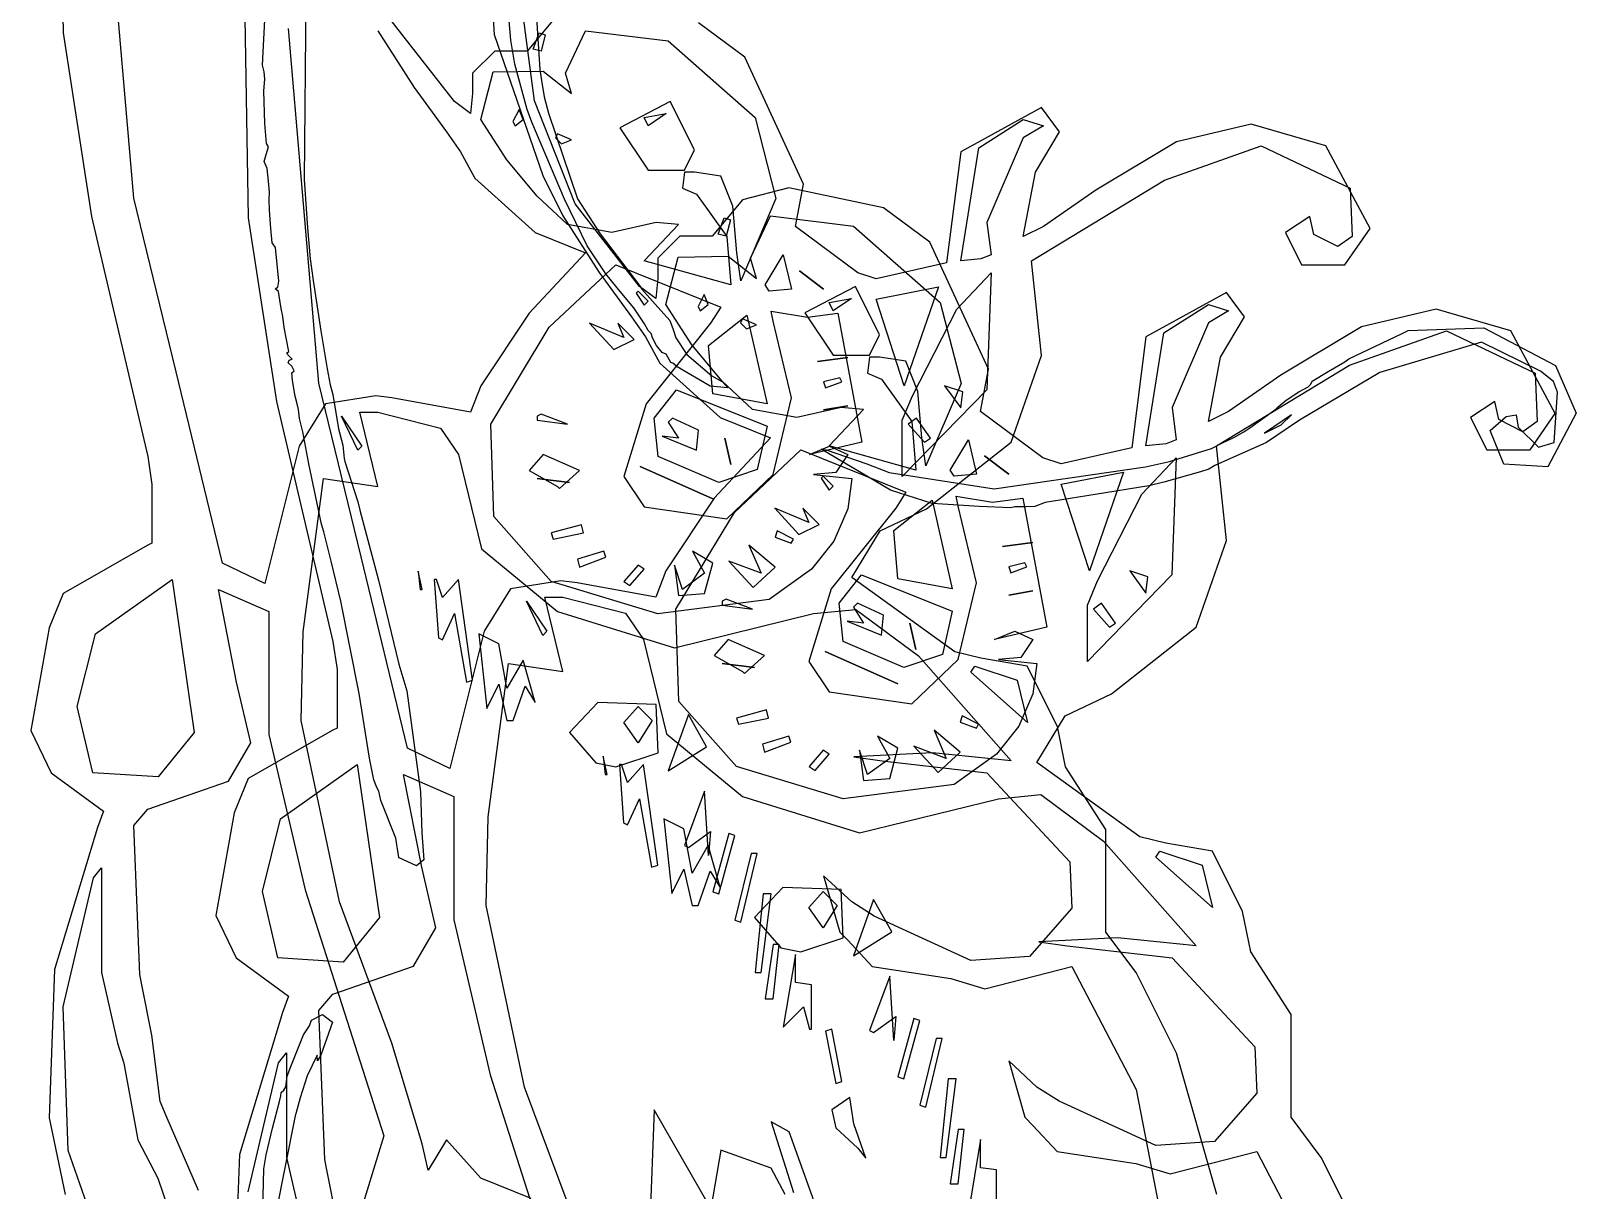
# Model space of a CAD drawing. Extents: x 0 to 208, y 1 to 205.
# Drawn here: x 30.58 to 36.47, y 8.58 to 13 of the extents above; entities that cross this region are included whole.
import ezdxf

# ---------------------------------------------------------------- set-up
doc = ezdxf.new("R2010")
doc.units = 0

msp = doc.modelspace()

# ---------------------------------------------------------------- linework, layer by layer
at = {"layer": 'Layer 1'}
for p, q in [((30.684298, 13.919073), (30.699679, 12.988644)), ((30.9689, 12.3581), (30.853559, 13.71145)), ((32.191475, 12.727216), (31.945411, 13.042485)), ((32.583625, 13.057864), (32.468284, 12.919453)), ((33.29875, 12.896385), (33.12189, 13.027106)), ((30.699679, 12.988644), (30.807333, 12.2889)), ((31.899322, 12.996332), (32.037732, 12.781026)), ((32.491426, 12.927118), (32.514512, 12.988634)), ((32.514512, 12.988634), (32.537597, 12.980943)), ((32.537597, 12.980943), (32.522216, 12.919428)), ((32.614441, 12.834844), (32.691338, 12.996324)), ((32.691338, 12.996324), (33.006608, 12.957876)), ((32.345255, 12.919453), (32.260667, 12.834869)), ((32.468284, 12.919453), (32.345255, 12.919453)), ((32.49146, 12.927118), (32.491426, 12.927118)), ((32.522216, 12.919428), (32.49146, 12.927118)), ((33.006608, 12.957876), (33.337256, 12.665675)), ((32.338567, 12.83965), (32.529844, 12.842533)), ((32.529844, 12.842533), (32.529873, 12.842534)), ((32.529873, 12.842534), (32.637527, 12.757949)), ((33.521745, 12.411947), (33.29875, 12.896385)), ((32.260667, 12.834869), (32.260667, 12.757974)), ((32.291468, 12.657985), (32.338567, 12.83965)), ((32.637527, 12.757949), (32.614441, 12.834844)), ((32.037732, 12.781026), (32.160764, 12.611857)), ((32.252991, 12.681079), (32.191475, 12.727216)), ((32.260667, 12.757974), (32.252991, 12.681079)), ((33.014285, 12.727143), (32.822044, 12.627179)), ((33.106557, 12.542595), (33.014285, 12.727143)), ((32.437578, 12.696416), (32.414493, 12.650279)), ((32.452959, 12.657969), (32.437578, 12.696416)), ((32.914319, 12.665627), (32.998904, 12.681005)), ((32.914319, 12.665626), (32.914319, 12.665627)), ((32.9297, 12.634868), (32.914319, 12.665626)), ((32.998904, 12.681005), (32.9297, 12.634868)), ((33.337256, 12.665675), (33.417034, 12.357134)), ((34.429106, 12.704147), (34.121526, 12.534978)), ((34.498313, 12.611873), (34.429106, 12.704147)), ((32.160764, 12.611857), (32.21459, 12.534962)), ((32.391434, 12.504195), (32.291468, 12.657985)), ((32.414493, 12.650279), (32.422197, 12.634901)), ((32.422197, 12.634901), (32.4222, 12.6349)), ((32.4222, 12.6349), (32.452959, 12.657969)), ((32.822044, 12.627179), (32.9297, 12.465699)), ((34.190808, 12.550331), (34.359978, 12.657984)), ((34.359978, 12.657984), (34.436872, 12.634915)), ((34.436872, 12.634915), (34.359978, 12.588778)), ((34.406037, 12.458083), (34.498313, 12.611873)), ((35.228812, 12.64071), (34.9443, 12.573426)), ((35.513324, 12.558048), (35.228812, 12.64071)), ((32.583719, 12.604147), (32.576014, 12.588769)), ((32.576014, 12.588769), (32.5991, 12.5657)), ((32.637547, 12.581078), (32.583719, 12.604147)), ((32.5991, 12.5657), (32.637547, 12.581078)), ((32.5991, 12.5657), (32.5991, 12.5657)), ((34.121602, 12.119719), (34.190808, 12.550331)), ((34.359978, 12.588778), (34.221568, 12.265819)), ((34.9443, 12.573426), (34.636723, 12.388878)), ((34.89815, 12.427327), (35.267246, 12.558048)), ((35.267246, 12.558048), (35.605582, 12.396569)), ((35.682491, 12.242779), (35.513324, 12.558048)), ((32.21459, 12.534962), (32.268418, 12.434998)), ((32.506775, 12.365784), (32.391434, 12.504195)), ((33.06811, 12.4657), (33.106557, 12.542595)), ((34.121526, 12.534978), (34.067698, 12.112056)), ((32.268418, 12.434998), (32.499101, 12.227382)), ((32.9297, 12.4657), (33.06811, 12.4657)), ((32.9297, 12.465699), (32.9297, 12.4657)), ((33.068121, 12.458058), (33.060416, 12.396542)), ((33.106568, 12.458058), (33.068121, 12.458058)), ((33.206531, 12.442679), (33.106568, 12.458058)), ((33.252669, 12.327337), (33.206531, 12.442679)), ((34.3599, 12.212019), (34.406037, 12.458083)), ((33.060416, 12.396542), (33.114242, 12.373473)), ((33.114242, 12.373473), (33.229586, 12.211993)), ((33.490988, 12.250467), (33.521745, 12.411947)), ((34.390641, 12.119747), (34.89815, 12.427327)), ((34.636723, 12.388878), (34.436797, 12.250467)), ((35.605582, 12.396569), (35.613287, 12.212021)), ((31.130373, 11.696808), (30.968894, 12.358104)), ((30.968894, 12.358104), (30.9689, 12.3581)), ((32.622116, 12.258131), (32.506775, 12.365784)), ((33.26805, 12.150479), (33.252669, 12.327337)), ((33.417034, 12.357134), (33.283431, 12.042826)), ((30.807333, 12.2889), (31.022637, 11.37385)), ((32.791286, 12.227373), (32.622116, 12.258131)), ((32.960456, 12.265821), (32.791286, 12.227373)), ((32.914319, 12.119719), (33.045041, 12.25813)), ((33.045041, 12.25813), (32.960456, 12.265821)), ((34.221562, 12.26582), (34.236943, 12.142788)), ((34.221568, 12.265819), (34.221562, 12.26582)), ((35.451808, 12.288916), (35.359533, 12.2274)), ((35.467189, 12.21971), (35.451808, 12.288916)), ((32.499101, 12.227382), (32.691339, 12.150487)), ((33.229586, 12.211993), (33.244967, 12.027445)), ((33.729361, 12.073609), (33.490988, 12.250467)), ((34.436797, 12.250467), (34.3599, 12.212019)), ((35.359533, 12.2274), (35.421049, 12.104368)), ((35.559462, 12.173573), (35.467189, 12.21971)), ((35.613287, 12.212021), (35.559462, 12.173573)), ((35.586375, 12.104368), (35.682491, 12.242779)), ((32.691339, 12.150487), (32.476032, 11.919802)), ((33.283431, 12.042826), (33.26805, 12.150479)), ((33.375715, 12.027446), (33.444918, 12.142788)), ((33.444918, 12.142788), (33.475678, 12.012067)), ((34.236943, 12.142788), (34.198499, 12.12741)), ((32.552934, 11.865968), (32.806691, 12.104342)), ((32.806691, 12.104342), (33.206543, 11.942863)), ((33.244967, 12.027445), (32.914319, 12.119719)), ((33.506437, 12.081272), (33.598712, 12.012067)), ((33.598712, 12.012067), (33.506437, 12.081272)), ((33.506437, 12.081272), (33.506437, 12.081272)), ((34.067698, 12.112056), (33.798565, 12.05054)), ((34.198499, 12.12741), (34.121602, 12.119719)), ((34.429091, 11.758341), (34.390641, 12.119747)), ((35.421049, 12.104368), (35.586375, 12.104368)), ((33.391096, 12.004377), (33.375715, 12.027446)), ((33.798565, 12.05054), (33.729361, 12.073609)), ((33.798638, 11.973619), (34.037011, 12.019756)), ((34.037011, 12.019756), (33.906291, 11.64297)), ((34.106218, 11.935172), (34.236938, 12.073583)), ((34.236938, 12.073583), (34.220599, 11.627592)), ((32.89125, 12.004347), (32.883545, 11.996657)), ((32.883545, 11.996657), (32.914305, 11.95052)), ((32.9297, 11.9659), (32.89125, 12.004347)), ((32.914305, 11.95052), (32.929686, 11.965898)), ((32.929686, 11.965898), (32.9297, 11.9659)), ((33.475678, 12.012067), (33.391093, 12.004376)), ((33.391093, 12.004376), (33.391096, 12.004377)), ((33.906292, 11.642971), (33.798638, 11.973619)), ((32.476032, 11.919802), (32.291484, 11.64298)), ((33.160408, 11.796761), (33.306509, 11.912103)), ((33.206543, 11.942863), (33.168096, 11.881347)), ((33.306509, 11.912103), (33.383403, 11.573765)), ((33.406471, 11.889037), (33.398767, 11.927484)), ((33.398767, 11.927484), (33.537177, 11.904415)), ((33.537177, 11.904415), (33.652518, 11.919794)), ((33.652518, 11.919794), (33.744793, 11.427667)), ((33.937052, 11.604523), (34.106219, 11.935171)), ((34.106219, 11.935171), (34.106218, 11.935172)), ((32.329942, 11.496872), (32.552934, 11.865968)), ((32.83747, 11.82749), (32.706748, 11.881316)), ((32.706748, 11.881316), (32.799023, 11.781353)), ((32.8759, 11.8198), (32.814384, 11.881316)), ((32.814384, 11.881316), (32.83747, 11.82749)), ((33.168096, 11.881347), (32.922032, 11.573768)), ((33.475676, 11.596836), (33.406471, 11.889037)), ((32.799023, 11.781353), (32.87592, 11.8198)), ((32.87592, 11.8198), (32.8759, 11.8198)), ((33.175789, 11.612213), (33.160408, 11.796761)), ((33.5756, 11.7352), (33.690944, 11.750578)), ((33.690944, 11.750578), (33.5756, 11.7352)), ((33.5756, 11.7352), (33.5756, 11.7352)), ((34.313747, 11.427693), (34.429091, 11.758341)), ((31.307233, 10.966306), (31.130373, 11.696808)), ((33.6602, 11.6737), (33.598684, 11.658322)), ((33.667905, 11.658322), (33.6602, 11.6737)), ((33.6602, 11.6737), (33.6602, 11.6737)), ((32.291484, 11.64298), (32.25304, 11.543017)), ((32.952791, 11.519939), (33.037373, 11.627592)), ((33.037373, 11.627592), (33.3834, 11.489181)), ((33.175786, 11.612212), (33.175789, 11.612213)), ((33.383403, 11.573765), (33.175786, 11.612212)), ((33.598684, 11.658322), (33.606389, 11.635253)), ((33.606389, 11.635253), (33.667905, 11.658322)), ((34.220599, 11.627592), (33.898602, 11.296944)), ((33.906291, 11.64297), (33.906292, 11.642971)), ((34.1293, 11.6199), (34.060094, 11.642969)), ((34.060094, 11.642969), (34.121609, 11.558384)), ((34.121609, 11.558384), (34.129314, 11.6199)), ((34.129314, 11.6199), (34.1293, 11.6199)), ((31.699395, 11.574737), (31.599431, 11.412297)), ((31.891632, 11.604534), (31.699395, 11.574737)), ((31.953148, 11.596843), (31.891632, 11.604534)), ((32.25304, 11.543017), (31.953148, 11.596843)), ((32.922032, 11.573768), (32.837447, 11.296946)), ((33.406471, 11.304636), (33.475676, 11.596836)), ((33.691, 11.5661), (33.598725, 11.550722)), ((33.598725, 11.550722), (33.691, 11.5661)), ((33.691, 11.5661), (33.691, 11.5661)), ((33.898602, 11.51225), (33.937052, 11.604523)), ((31.822433, 11.396915), (31.760917, 11.527636)), ((31.760917, 11.527636), (31.760917, 11.527635)), ((31.760917, 11.527635), (31.837814, 11.412293)), ((31.899317, 11.258498), (31.83011, 11.543009)), ((31.83011, 11.543009), (31.899317, 11.543009)), ((31.899317, 11.543009), (32.137693, 11.481494)), ((32.341475, 11.145078), (32.329942, 11.496872)), ((32.5222, 11.5353), (32.506819, 11.527609)), ((32.506819, 11.527609), (32.506819, 11.512231)), ((32.506819, 11.512231), (32.62216, 11.496853)), ((32.62216, 11.496853), (32.5222, 11.5353)), ((32.5222, 11.5353), (32.5222, 11.5353)), ((32.968172, 11.373838), (32.952791, 11.519939)), ((33.022, 11.5199), (33.006619, 11.504522)), ((33.006619, 11.504522), (33.045066, 11.443006)), ((33.022015, 11.519902), (33.022, 11.5199)), ((33.121975, 11.473765), (33.022015, 11.519902)), ((33.3834, 11.489181), (33.34592, 11.323857)), ((33.898602, 11.296944), (33.898602, 11.51225)), ((33.9216, 11.4969), (33.983116, 11.427695)), ((33.921617, 11.496899), (33.9216, 11.4969)), ((33.952376, 11.519968), (33.921617, 11.496899)), ((34.006202, 11.443073), (33.952376, 11.519968)), ((32.137693, 11.481494), (32.206896, 11.38153)), ((33.045066, 11.443006), (32.98355, 11.450696)), ((32.98355, 11.450696), (33.11427, 11.39687)), ((33.11427, 11.39687), (33.121975, 11.473765)), ((33.245, 11.3431), (33.221914, 11.443063)), ((33.221914, 11.443063), (33.245, 11.3431)), ((33.983116, 11.427695), (34.006202, 11.443073)), ((31.022637, 11.37385), (31.038018, 11.266197)), ((31.599431, 11.412297), (31.468709, 10.889412)), ((31.837814, 11.412293), (31.822433, 11.396915)), ((32.206896, 11.38153), (32.294363, 11.021085)), ((32.529884, 11.381521), (32.476059, 11.320006)), ((32.668297, 11.320006), (32.529884, 11.381521)), ((33.198855, 11.273875), (32.968167, 11.373838)), ((32.968167, 11.373838), (32.968172, 11.373838)), ((33.744793, 11.427667), (33.544867, 11.38153)), ((33.544867, 11.38153), (33.621758, 11.412288)), ((33.621758, 11.412288), (33.690965, 11.38153)), ((33.690965, 11.38153), (33.644827, 11.312324)), ((33.990789, 11.17394), (34.313747, 11.427693)), ((32.476059, 11.320006), (32.58371, 11.258489)), ((32.5914, 11.2508), (32.668297, 11.320006)), ((33.175789, 11.212359), (32.898969, 11.335391)), ((32.898969, 11.335391), (33.175789, 11.212359)), ((33.34592, 11.323857), (33.198855, 11.273875)), ((33.245, 11.3431), (33.245, 11.3431)), ((33.644827, 11.312324), (33.560242, 11.304634)), ((31.038018, 11.266197), (31.038018, 11.043202)), ((31.614803, 10.704855), (31.6917, 11.289256)), ((31.6917, 11.289256), (31.899317, 11.258498)), ((32.629847, 11.273869), (32.506815, 11.289247)), ((32.506815, 11.289247), (32.629847, 11.273869)), ((32.58371, 11.258489), (32.591414, 11.250799)), ((32.629847, 11.273869), (32.629847, 11.273869)), ((32.837447, 11.296946), (32.914341, 11.181604)), ((33.229611, 11.135467), (33.406471, 11.304636)), ((33.560242, 11.304634), (33.706343, 11.289256)), ((33.706343, 11.289256), (33.690962, 11.173914)), ((32.591414, 11.250799), (32.5914, 11.2508)), ((33.175789, 11.212359), (33.175789, 11.212359)), ((32.560625, 10.897092), (32.341475, 11.145078)), ((32.914341, 11.181604), (33.229611, 11.135467)), ((33.690983, 11.173914), (33.637155, 11.050882)), ((33.690962, 11.173914), (33.690983, 11.173914)), ((33.813932, 11.089355), (33.990789, 11.17394)), ((32.6759, 11.1124), (32.560556, 11.081642)), ((32.560556, 11.081642), (32.568261, 11.058573)), ((32.568261, 11.058573), (32.683605, 11.081642)), ((32.683605, 11.081642), (32.6759, 11.1124)), ((32.6759, 11.1124), (32.6759, 11.1124)), ((33.421805, 11.089368), (33.4141, 11.066299)), ((33.483321, 11.058609), (33.421805, 11.089368)), ((33.706276, 10.912497), (33.813932, 11.089355)), ((31.022637, 11.035511), (30.699679, 10.850963)), ((31.038018, 11.043202), (31.022637, 11.035511)), ((32.294363, 11.021085), (32.583679, 10.78175)), ((33.3142, 11.0355), (33.360335, 10.927847)), ((33.414163, 10.950916), (33.3142, 11.0355)), ((33.3142, 11.0355), (33.3142, 11.0355)), ((33.4141, 11.0663), (33.475616, 11.043231)), ((33.4141, 11.066299), (33.4141, 11.0663)), ((33.475616, 11.043231), (33.483321, 11.058609)), ((33.637155, 11.050882), (33.552573, 10.943229)), ((31.468709, 10.889412), (31.307233, 10.966306)), ((32.76056, 11.012459), (32.6606, 10.981701)), ((32.6606, 10.981701), (32.6606, 10.9817)), ((32.6606, 10.9817), (32.668305, 10.950942)), ((32.668305, 10.950942), (32.768265, 10.98939)), ((32.768265, 10.98939), (32.76056, 11.012459)), ((32.891225, 10.958616), (32.8374, 10.8971)), ((32.914311, 10.943238), (32.891225, 10.958616)), ((33.060453, 10.8663), (33.029694, 10.958573)), ((33.029694, 10.958573), (33.045075, 10.843231)), ((33.175794, 10.966264), (33.0989, 11.012401)), ((33.0989, 11.012401), (33.0989, 11.0124)), ((33.0989, 11.0124), (33.145038, 10.927815)), ((33.145038, 10.850922), (33.175794, 10.966264)), ((33.360335, 10.927847), (33.237303, 10.973984)), ((33.237303, 10.973984), (33.329578, 10.874021)), ((30.822804, 10.697167), (31.115005, 10.904783)), ((31.115005, 10.904783), (31.199589, 10.320382)), ((32.053119, 10.935506), (32.0531, 10.9355)), ((32.0531, 10.9355), (32.060805, 10.866294)), ((32.0685, 10.8663), (32.053119, 10.935506)), ((32.053119, 10.935506), (32.053119, 10.935506)), ((32.122314, 10.904805), (32.1146, 10.9048)), ((32.1146, 10.9048), (32.129981, 10.681805)), ((32.1454, 10.8356), (32.122314, 10.904805)), ((32.206898, 10.9048), (32.145382, 10.835595)), ((32.260723, 10.520326), (32.206898, 10.9048)), ((32.860486, 10.881722), (32.914311, 10.943238)), ((33.145038, 10.927815), (33.060453, 10.8663)), ((33.329578, 10.874021), (33.414163, 10.950916)), ((33.552573, 10.943229), (33.391091, 10.827887)), ((34.098443, 10.627986), (33.706276, 10.912497)), ((30.699679, 10.850963), (30.645853, 10.720241)), ((31.361004, 10.512616), (31.291798, 10.866333)), ((31.291798, 10.866333), (31.484036, 10.781748)), ((32.060805, 10.866294), (32.0685, 10.8663)), ((32.967207, 10.773099), (32.560625, 10.897092)), ((32.8374, 10.8971), (32.860486, 10.881722)), ((32.8374, 10.8971), (32.8374, 10.8971)), ((33.045075, 10.843231), (33.145038, 10.850922)), ((31.484036, 10.781748), (31.484036, 10.312689)), ((32.145382, 10.835595), (32.1454, 10.8356)), ((32.583679, 10.78175), (33.029669, 10.643339)), ((33.391091, 10.827887), (32.967207, 10.773099)), ((33.560244, 10.774061), (33.721726, 10.789439)), ((33.721726, 10.789439), (33.960102, 10.612581)), ((32.145362, 10.674114), (32.1915, 10.774078)), ((32.1915, 10.774078), (32.237638, 10.512635)), ((33.029669, 10.643339), (33.560244, 10.774061)), ((30.645853, 10.720241), (30.576647, 10.328077)), ((30.753597, 10.420345), (30.822804, 10.697167)), ((31.607098, 10.366517), (31.614803, 10.704855)), ((32.129981, 10.681805), (32.145362, 10.674114)), ((32.360725, 10.658716), (32.283831, 10.697163)), ((32.283831, 10.697163), (32.31459, 10.412652)), ((32.391484, 10.489547), (32.360725, 10.658716)), ((33.960102, 10.612581), (34.313816, 10.212728)), ((34.198406, 10.604918), (34.098443, 10.627986)), ((34.375266, 10.57416), (34.198406, 10.604918)), ((32.453, 10.5972), (32.391484, 10.489547)), ((32.453017, 10.597201), (32.453, 10.5972)), ((32.499152, 10.435721), (32.453017, 10.597201)), ((34.160042, 10.551065), (34.175423, 10.574133)), ((34.375346, 10.358828), (34.160042, 10.551065)), ((34.175423, 10.574133), (34.336902, 10.520307)), ((34.490607, 10.343475), (34.375266, 10.57416)), ((31.414829, 10.281931), (31.361004, 10.512616)), ((32.237638, 10.512635), (32.260723, 10.520326)), ((32.31459, 10.412652), (32.360725, 10.504927)), ((32.360725, 10.504927), (32.391484, 10.366516)), ((32.41457, 10.366516), (32.460708, 10.497237)), ((32.460708, 10.497237), (32.499152, 10.435721)), ((34.336902, 10.520307), (34.375349, 10.358827)), ((32.737505, 10.435691), (32.629851, 10.320349)), ((32.9605, 10.428), (32.737505, 10.435691)), ((32.968187, 10.243454), (32.960482, 10.428002)), ((32.960482, 10.428002), (32.9605, 10.428)), ((30.812231, 10.167553), (30.753597, 10.420345)), ((30.753597, 10.420345), (30.753597, 10.420345)), ((32.837468, 10.358795), (32.891294, 10.420311)), ((32.891294, 10.420311), (32.945122, 10.366485)), ((33.083496, 10.389632), (33.006599, 10.174326)), ((33.1527, 10.2666), (33.083496, 10.389632)), ((30.576647, 10.328077), (30.653541, 10.166597)), ((31.199589, 10.320382), (31.061179, 10.151213)), ((31.484036, 10.312689), (31.622446, 9.720598)), ((31.753199, 9.674463), (31.607098, 10.366517)), ((32.391484, 10.366516), (32.41457, 10.366516)), ((32.629851, 10.320349), (32.729814, 10.205007)), ((32.891294, 10.2819), (32.837468, 10.358795)), ((32.945122, 10.366485), (32.891294, 10.2819)), ((34.375349, 10.358827), (34.375346, 10.358828)), ((34.521364, 10.189685), (34.490607, 10.343475)), ((31.330245, 10.135831), (31.414829, 10.281931)), ((32.891294, 10.2819), (32.891294, 10.2819)), ((33.006599, 10.174326), (33.1527, 10.2666)), ((33.1527, 10.2666), (33.1527, 10.2666)), ((32.729814, 10.205007), (32.806711, 10.189628)), ((32.806711, 10.189628), (32.968187, 10.243454)), ((34.013927, 10.243486), (33.714035, 10.228108)), ((33.714035, 10.228108), (33.821689, 10.212729)), ((33.821689, 10.212729), (34.221544, 10.166592)), ((34.313816, 10.212728), (34.013927, 10.243486)), ((30.653541, 10.166597), (30.853467, 10.020497)), ((31.061179, 10.151213), (30.812231, 10.167553)), ((31.022665, 10.028178), (31.330245, 10.135831)), ((34.221544, 10.166592), (34.536811, 9.828254)), ((34.675155, 9.95131), (34.521364, 10.189685)), ((33.145, 10.0974), (33.068106, 9.889784)), ((33.144983, 10.097399), (33.145, 10.0974)), ((33.160364, 9.851335), (33.144983, 10.097399)), ((30.853467, 10.020497), (30.830381, 9.958982)), ((30.968836, 9.966662), (31.022665, 10.028178)), ((30.830381, 9.958982), (30.666017, 9.416872)), ((30.991922, 9.39764), (30.968836, 9.966662)), ((33.083487, 9.882093), (33.168069, 9.943609)), ((33.168069, 9.943609), (33.160364, 9.851335)), ((33.237316, 9.935905), (33.1758, 9.71291)), ((33.198886, 9.705219), (33.260402, 9.928214)), ((33.260402, 9.928214), (33.237316, 9.935905)), ((34.675155, 9.559146), (34.675155, 9.95131)), ((33.068106, 9.889784), (33.083487, 9.882093)), ((33.3219, 9.85901), (33.260387, 9.605257)), ((33.283473, 9.597566), (33.344989, 9.859009)), ((33.321903, 9.859009), (33.3219, 9.85901)), ((33.344989, 9.859009), (33.321903, 9.859009)), ((30.815, 9.766741), (30.845756, 9.805188)), ((30.845756, 9.805188), (30.845756, 9.405334)), ((34.536811, 9.828254), (34.544516, 9.651396)), ((30.699659, 9.274614), (30.815, 9.766741)), ((31.622446, 9.720598), (31.922335, 8.78248)), ((33.706358, 9.674465), (33.598707, 9.774429)), ((33.598707, 9.774429), (33.660223, 9.559123)), ((31.953125, 9.136198), (31.753199, 9.674463)), ((33.1758, 9.71291), (33.198886, 9.705219)), ((33.1758, 9.71291), (33.1758, 9.71291)), ((33.368, 9.70522), (33.337243, 9.40533)), ((33.360329, 9.40533), (33.398776, 9.70522)), ((33.368017, 9.70522), (33.368, 9.70522)), ((33.398776, 9.70522), (33.368017, 9.70522)), ((33.790946, 9.620639), (33.706358, 9.674465)), ((33.260387, 9.605257), (33.283473, 9.597566)), ((34.160042, 9.45147), (33.790946, 9.620639)), ((34.544516, 9.651396), (34.383034, 9.466848)), ((33.660223, 9.559123), (33.690983, 9.528365)), ((34.790496, 9.405356), (34.675155, 9.559146)), ((33.406459, 9.512986), (33.3757, 9.30537)), ((33.406459, 9.30537), (33.429545, 9.512986)), ((33.429545, 9.512986), (33.406459, 9.512986)), ((33.690983, 9.528365), (33.783255, 9.428401)), ((33.491, 9.47453), (33.444859, 9.197709)), ((33.491084, 9.474533), (33.491, 9.47453)), ((33.491084, 9.36688), (33.491084, 9.474533)), ((33.783255, 9.428401), (34.083147, 9.382264)), ((34.383034, 9.466848), (34.160042, 9.45147)), ((34.213867, 9.343817), (34.544515, 9.428401)), ((34.544515, 9.428401), (34.790579, 8.959342)), ((30.666017, 9.416872), (30.64583, 8.851692)), ((30.845756, 9.405334), (30.907275, 9.136202)), ((30.999627, 9.359192), (30.991922, 9.39764)), ((33.337243, 9.40533), (33.360329, 9.40533)), ((33.5526, 9.359189), (33.491084, 9.36688)), ((34.083147, 9.382264), (34.213867, 9.343817)), ((34.944284, 9.097776), (34.790496, 9.405356)), ((31.038077, 9.166955), (30.999627, 9.359192)), ((33.5526, 9.19002), (33.5526, 9.359189)), ((30.718882, 8.726738), (30.699659, 9.274614)), ((33.3757, 9.30537), (33.406459, 9.30537)), ((33.3757, 9.30537), (33.3757, 9.30537)), ((33.444859, 9.197709), (33.521757, 9.274604)), ((33.521757, 9.274604), (33.544842, 9.190019)), ((33.544842, 9.190019), (33.5526, 9.19002)), ((33.62945, 9.190027), (33.606364, 9.182336)), ((33.6679, 8.9901), (33.62945, 9.190027)), ((30.907275, 9.136202), (30.930361, 9.059308)), ((31.068833, 8.913202), (31.038077, 9.166955)), ((32.068466, 8.751724), (31.953125, 9.136198)), ((33.606364, 9.182336), (33.644809, 8.982409)), ((35.098075, 8.559512), (34.944284, 9.097776)), ((30.930361, 9.059308), (30.984192, 8.767107)), ((33.644809, 8.982409), (33.667894, 8.9901)), ((33.667894, 8.9901), (33.6679, 8.9901)), ((34.790579, 8.959342), (34.875164, 8.521041)), ((31.091919, 8.859376), (31.068833, 8.913202)), ((33.698625, 8.928582), (33.629419, 8.882445)), ((33.714006, 8.828618), (33.698625, 8.928582)), ((30.64583, 8.851692), (30.707346, 8.559491)), ((31.214951, 8.574865), (31.091919, 8.859376)), ((32.952809, 8.882446), (32.929723, 8.267287)), ((33.168113, 8.505661), (32.952809, 8.882446)), ((33.468001, 8.797862), (33.398798, 8.83631)), ((33.398798, 8.83631), (33.483383, 8.567178)), ((33.629419, 8.882445), (33.6448, 8.81324)), ((31.922335, 8.78248), (31.799303, 8.382627)), ((33.614105, 8.390319), (33.468001, 8.797862)), ((33.6448, 8.81324), (33.729388, 8.736345)), ((33.6448, 8.81324), (33.6448, 8.81324)), ((33.760147, 8.697897), (33.714006, 8.828618)), ((30.899585, 8.213464), (30.718882, 8.726738)), ((30.984192, 8.767107), (31.061083, 8.621006)), ((32.091552, 8.651761), (32.068466, 8.751724)), ((32.160758, 8.767103), (32.091552, 8.651761)), ((32.291478, 8.621003), (32.160758, 8.767103)), ((33.20656, 8.728656), (33.168113, 8.505661)), ((33.398798, 8.65945), (33.20656, 8.728656)), ((33.729388, 8.736345), (33.760147, 8.697897)), ((33.452623, 8.559487), (33.398798, 8.65945)), ((31.061083, 8.621006), (31.099533, 8.505664)), ((32.483716, 8.544108), (32.291478, 8.621003))]:
    msp.add_line(p, q, dxfattribs=at)
at = {"layer": 'test'}
for p, q in [((32.30493, 13.521051), (32.343377, 12.982786)), ((32.406867, 12.960406), (32.37076, 13.380501)), ((31.389897, 13.213473), (31.405278, 12.283044)), ((31.625389, 13.150725), (31.619039, 12.429442)), ((32.497121, 12.729049), (32.443296, 13.136592)), ((32.496911, 13.166824), (32.517259, 12.848808)), ((31.459094, 12.866068), (31.470749, 13.088263)), ((31.6744, 11.6525), (31.559059, 13.00585)), ((32.343377, 12.982786), (32.527925, 12.444522)), ((32.42143, 12.869575), (32.406867, 12.960406)), ((31.466121, 12.839918), (31.459094, 12.866068)), ((32.468248, 12.696618), (32.42143, 12.869575)), ((32.517259, 12.848808), (32.523383, 12.807767)), ((31.464625, 12.76787), (31.468379, 12.81283)), ((31.468379, 12.81283), (31.466121, 12.839918)), ((32.523383, 12.807767), (32.533994, 12.744886)), ((31.468915, 12.643139), (31.464625, 12.76787)), ((32.650912, 12.336885), (32.497121, 12.729049)), ((32.533994, 12.744886), (32.550448, 12.682747)), ((32.486931, 12.648533), (32.468248, 12.696618)), ((32.550448, 12.682747), (32.660365, 12.356045)), ((31.475293, 12.567304), (31.468915, 12.643139)), ((32.610335, 12.354676), (32.486931, 12.648533)), ((31.473346, 12.525597), (31.482998, 12.55395)), ((31.482998, 12.55395), (31.475293, 12.567304)), ((31.465331, 12.498868), (31.473346, 12.525597)), ((31.477128, 12.472167), (31.465331, 12.498868)), ((31.482998, 12.423781), (31.477128, 12.472167)), ((32.527925, 12.444522), (32.604822, 12.290732)), ((31.486808, 12.381402), (31.482998, 12.423781)), ((31.484832, 12.353846), (31.486808, 12.381402)), ((31.619039, 12.429442), (31.631118, 12.244823)), ((33.465986, 12.398401), (33.289126, 12.352265)), ((33.827391, 12.321506), (33.465986, 12.398401)), ((31.486243, 12.312191), (31.484832, 12.353846)), ((31.491606, 12.242373), (31.486243, 12.312191)), ((32.69707, 12.176288), (32.610335, 12.354676)), ((32.896976, 12.021616), (32.650912, 12.336885)), ((32.660365, 12.356045), (32.747134, 12.222474)), ((33.289126, 12.352265), (33.173785, 12.213854)), ((34.004251, 12.190785), (33.827391, 12.321506)), ((31.405278, 12.283044), (31.512932, 11.5833)), ((32.604822, 12.290732), (32.743232, 12.075426)), ((33.196927, 12.221518), (33.220013, 12.283034)), ((33.220013, 12.283034), (33.243098, 12.275343)), ((33.243098, 12.275343), (33.227717, 12.213828)), ((33.319942, 12.129244), (33.396839, 12.290724)), ((33.396839, 12.290724), (33.712109, 12.252276)), ((31.49598, 12.188122), (31.491606, 12.242373)), ((31.631118, 12.244823), (31.641786, 12.12728)), ((32.747134, 12.222474), (32.897321, 12.02525)), ((33.050756, 12.213854), (32.966168, 12.129269)), ((33.173785, 12.213854), (33.050756, 12.213854)), ((33.196961, 12.221518), (33.196927, 12.221518)), ((33.227717, 12.213828), (33.196961, 12.221518)), ((33.712109, 12.252276), (34.042757, 11.960075)), ((31.509442, 12.170937), (31.49598, 12.188122)), ((31.522424, 12.041859), (31.509442, 12.170937)), ((32.768916, 12.070383), (32.69707, 12.176288)), ((33.044068, 12.13405), (33.235345, 12.136933)), ((33.235345, 12.136933), (33.235374, 12.136934)), ((33.235374, 12.136934), (33.343028, 12.052349)), ((34.227246, 11.706347), (34.004251, 12.190785)), ((31.641786, 12.12728), (31.652426, 12.044757)), ((32.966168, 12.129269), (32.966168, 12.052374)), ((32.996969, 11.952385), (33.044068, 12.13405)), ((33.343028, 12.052349), (33.319942, 12.129244)), ((31.5082, 12.01331), (31.518191, 12.018441)), ((31.518191, 12.018441), (31.522424, 12.041859)), ((31.652426, 12.044757), (31.682358, 11.852415)), ((32.743232, 12.075426), (32.866264, 11.906257)), ((32.811836, 12.016361), (32.768916, 12.070383)), ((32.958492, 11.975479), (32.896976, 12.021616)), ((32.897321, 12.02525), (32.905506, 12.010989)), ((32.966168, 12.052374), (32.958492, 11.975479)), ((33.719885, 12.021643), (33.527644, 11.921679)), ((33.812157, 11.837095), (33.719885, 12.021643)), ((31.520195, 12.002001), (31.5082, 12.01331)), ((31.525783, 11.969944), (31.520195, 12.002001)), ((31.531117, 11.937887), (31.525783, 11.969944)), ((32.823463, 12.002044), (32.811836, 12.016361)), ((32.875573, 11.940151), (32.823463, 12.002044)), ((32.905506, 12.010989), (32.956266, 11.954)), ((33.143078, 11.990916), (33.119993, 11.944779)), ((33.158459, 11.952469), (33.143078, 11.990916)), ((33.619919, 11.960127), (33.704504, 11.975505)), ((33.619919, 11.960126), (33.619919, 11.960127)), ((33.6353, 11.929368), (33.619919, 11.960126)), ((33.704504, 11.975505), (33.6353, 11.929368)), ((34.042757, 11.960075), (34.122535, 11.651534)), ((35.134607, 11.998547), (34.827027, 11.829378)), ((35.203814, 11.906273), (35.134607, 11.998547)), ((31.536761, 11.907386), (31.531117, 11.937887)), ((31.542039, 11.865504), (31.536761, 11.907386)), ((32.866264, 11.906257), (32.92009, 11.829362)), ((32.916004, 11.87955), (32.875573, 11.940151)), ((32.956266, 11.954), (33.012177, 11.892026)), ((33.096935, 11.798595), (32.996969, 11.952385)), ((33.119993, 11.944779), (33.127697, 11.929401)), ((33.127697, 11.929401), (33.1277, 11.9294)), ((33.1277, 11.9294), (33.158459, 11.952469)), ((33.527644, 11.921679), (33.6353, 11.760199)), ((34.896309, 11.844731), (35.065479, 11.952384)), ((35.065479, 11.952384), (35.142373, 11.929315)), ((35.142373, 11.929315), (35.065479, 11.883178)), ((35.111538, 11.752483), (35.203814, 11.906273)), ((35.934313, 11.93511), (35.649801, 11.867826)), ((36.218825, 11.852448), (35.934313, 11.93511)), ((31.560101, 11.773178), (31.542039, 11.865504)), ((31.682358, 11.852415), (31.706065, 11.708158)), ((32.929353, 11.853208), (32.916004, 11.87955)), ((32.941178, 11.841761), (32.929353, 11.853208)), ((32.946794, 11.825623), (32.941178, 11.841761)), ((33.012177, 11.892026), (33.025554, 11.857928)), ((33.025554, 11.857928), (33.035206, 11.826404)), ((33.289219, 11.898647), (33.281514, 11.883269)), ((33.281514, 11.883269), (33.3046, 11.8602)), ((33.343047, 11.875578), (33.289219, 11.898647)), ((33.3046, 11.8602), (33.343047, 11.875578)), ((33.3046, 11.8602), (33.3046, 11.8602)), ((34.827103, 11.414119), (34.896309, 11.844731)), ((35.065479, 11.883178), (34.927069, 11.560219)), ((35.649801, 11.867826), (35.342224, 11.683278)), ((35.600531, 11.746112), (35.803731, 11.841792)), ((35.603651, 11.721727), (35.972747, 11.852448)), ((35.803731, 11.841792), (35.827015, 11.853349)), ((35.827015, 11.853349), (36.11526, 11.863664)), ((35.972747, 11.852448), (36.311083, 11.690969)), ((36.11526, 11.863664), (36.389343, 11.719962)), ((36.387992, 11.537179), (36.218825, 11.852448)), ((32.92009, 11.829362), (32.973918, 11.729398)), ((32.961696, 11.796339), (32.946794, 11.825623)), ((32.982778, 11.770052), (32.961696, 11.796339)), ((33.035206, 11.826404), (33.077771, 11.762127)), ((33.212276, 11.660184), (33.096935, 11.798595)), ((33.77371, 11.7602), (33.812157, 11.837095)), ((34.827027, 11.829378), (34.773199, 11.406456)), ((36.106511, 11.80959), (35.718969, 11.693265)), ((36.331343, 11.699131), (36.106511, 11.80959)), ((31.550929, 11.76755), (31.560101, 11.773178)), ((31.561597, 11.756241), (31.550929, 11.76755)), ((31.557504, 11.730147), (31.56171, 11.740132)), ((31.571164, 11.718175), (31.557504, 11.730147)), ((31.572265, 11.744933), (31.561597, 11.756241)), ((31.56171, 11.740132), (31.572265, 11.744933)), ((32.973918, 11.729398), (33.204601, 11.521782)), ((32.998808, 11.763076), (32.982778, 11.770052)), ((33.015826, 11.731419), (32.998808, 11.763076)), ((33.02449, 11.728935), (33.015826, 11.731419)), ((33.041, 11.715391), (33.02449, 11.728935)), ((33.077771, 11.762127), (33.172773, 11.681515)), ((33.6353, 11.7602), (33.77371, 11.7602)), ((33.6353, 11.760199), (33.6353, 11.7602)), ((33.773622, 11.752458), (33.765917, 11.690942)), ((33.812069, 11.752458), (33.773622, 11.752458)), ((33.912032, 11.737079), (33.812069, 11.752458)), ((33.95817, 11.621737), (33.912032, 11.737079)), ((35.065401, 11.506419), (35.111538, 11.752483)), ((35.52261, 11.697539), (35.586081, 11.734939)), ((35.586081, 11.734939), (35.600531, 11.746112)), ((31.580252, 11.699557), (31.571164, 11.718175)), ((31.571954, 11.692276), (31.580252, 11.699557)), ((31.57393, 11.663452), (31.571954, 11.692276)), ((31.706065, 11.708158), (31.71789, 11.64654)), ((33.166143, 11.641628), (33.041, 11.715391)), ((33.172773, 11.681515), (33.213551, 11.658593)), ((33.765917, 11.690942), (33.819743, 11.667873)), ((33.819743, 11.667873), (33.935087, 11.506393)), ((34.196489, 11.544867), (34.227246, 11.706347)), ((35.096142, 11.414147), (35.603651, 11.721727)), ((35.342224, 11.683278), (35.142298, 11.544867)), ((35.718969, 11.693265), (35.412326, 11.51229)), ((35.461675, 11.660139), (35.52261, 11.697539)), ((36.311083, 11.690969), (36.318788, 11.506421)), ((36.381234, 11.659084), (36.331343, 11.699131)), ((36.389343, 11.719962), (36.467385, 11.538151)), ((31.583808, 11.603986), (31.57393, 11.663452)), ((31.835873, 10.991208), (31.674394, 11.652504)), ((31.674394, 11.652504), (31.6744, 11.6525)), ((31.71789, 11.64654), (31.727429, 11.60914)), ((31.727429, 11.60914), (31.749527, 11.478416)), ((33.233927, 11.635671), (33.166143, 11.641628)), ((33.327617, 11.552531), (33.212276, 11.660184)), ((33.213551, 11.658593), (33.233927, 11.635671)), ((33.973551, 11.444879), (33.95817, 11.621737)), ((34.122535, 11.651534), (33.988932, 11.337226)), ((35.3627, 11.588258), (35.410788, 11.620086)), ((35.410788, 11.620086), (35.446294, 11.638786)), ((35.446294, 11.638786), (35.456341, 11.649463)), ((35.456341, 11.649463), (35.461675, 11.660139)), ((36.396474, 11.619188), (36.381234, 11.659084)), ((36.383661, 11.426534), (36.396474, 11.619188)), ((31.512932, 11.5833), (31.728236, 10.66825)), ((31.591907, 11.574601), (31.583808, 11.603986)), ((31.59679, 11.553169), (31.591907, 11.574601)), ((31.601221, 11.518442), (31.59679, 11.553169)), ((33.496787, 11.521773), (33.327617, 11.552531)), ((33.665957, 11.560221), (33.496787, 11.521773)), ((33.61982, 11.414119), (33.750542, 11.55253)), ((33.750542, 11.55253), (33.665957, 11.560221)), ((34.927063, 11.56022), (34.942444, 11.437188)), ((34.927069, 11.560219), (34.927063, 11.56022)), ((35.223432, 11.483033), (35.323276, 11.553279)), ((35.323276, 11.553279), (35.333464, 11.564204)), ((35.333464, 11.564204), (35.3627, 11.588258)), ((36.157309, 11.583316), (36.065034, 11.5218)), ((36.17269, 11.51411), (36.157309, 11.583316)), ((31.613497, 11.467742), (31.601221, 11.518442)), ((33.204601, 11.521782), (33.396839, 11.444887)), ((33.935087, 11.506393), (33.950468, 11.321845)), ((34.434862, 11.368009), (34.196489, 11.544867)), ((35.142298, 11.544867), (35.065401, 11.506419)), ((35.382326, 11.531866), (35.280057, 11.461896)), ((35.280057, 11.461896), (35.343003, 11.494568)), ((35.412326, 11.51229), (35.287121, 11.427177)), ((35.343003, 11.494568), (35.343004, 11.494568)), ((35.343004, 11.494568), (35.382326, 11.531866)), ((36.065034, 11.5218), (36.12655, 11.398768)), ((36.139412, 11.472834), (36.200369, 11.525413)), ((36.264963, 11.467973), (36.17269, 11.51411)), ((36.200369, 11.525413), (36.239189, 11.532418)), ((36.239189, 11.532418), (36.246301, 11.484957)), ((36.318788, 11.506421), (36.264963, 11.467973)), ((36.291876, 11.398768), (36.387992, 11.537179)), ((36.467385, 11.538151), (36.360132, 11.334524)), ((31.635934, 11.344857), (31.613497, 11.467742)), ((31.749527, 11.478416), (31.765444, 11.416533)), ((33.396839, 11.444887), (33.181532, 11.214202)), ((33.988932, 11.337226), (33.973551, 11.444879)), ((34.081216, 11.321846), (34.15042, 11.437188)), ((34.15042, 11.437188), (34.181179, 11.306467)), ((34.942444, 11.437188), (34.904, 11.42181)), ((35.11978, 11.425028), (35.162517, 11.446404)), ((35.162517, 11.446404), (35.201023, 11.467779)), ((35.201023, 11.467779), (35.223432, 11.483033)), ((36.191354, 11.343799), (36.139412, 11.472834)), ((36.246301, 11.484957), (36.323999, 11.408302)), ((31.765444, 11.416533), (31.770524, 11.36522)), ((33.258435, 11.160368), (33.512192, 11.398742)), ((33.512192, 11.398742), (33.912044, 11.237263)), ((33.853515, 11.244642), (33.588867, 11.40095)), ((33.588867, 11.40095), (33.608537, 11.399031)), ((33.608537, 11.399031), (33.763268, 11.344814)), ((33.950468, 11.321845), (33.61982, 11.414119)), ((34.211938, 11.375672), (34.304213, 11.306467)), ((34.304213, 11.306467), (34.211938, 11.375672)), ((34.211938, 11.375672), (34.211938, 11.375672)), ((34.773199, 11.406456), (34.504066, 11.34494)), ((34.904, 11.42181), (34.827103, 11.414119)), ((34.916752, 11.354631), (35.077119, 11.403734)), ((35.077119, 11.403734), (35.11978, 11.425028)), ((35.287121, 11.427177), (35.089532, 11.339579)), ((35.134592, 11.052741), (35.096142, 11.414147)), ((36.12655, 11.398768), (36.291876, 11.398768)), ((36.323999, 11.408302), (36.383661, 11.426534)), ((31.683977, 11.114925), (31.635934, 11.344857)), ((31.770524, 11.36522), (31.773403, 11.35471)), ((31.773403, 11.35471), (31.822479, 11.200598)), ((33.763268, 11.344814), (33.848756, 11.312445)), ((33.848756, 11.312445), (34.248882, 11.249967)), ((34.096597, 11.298777), (34.081216, 11.321846)), ((34.248882, 11.249967), (34.825916, 11.334136)), ((34.504066, 11.34494), (34.434862, 11.368009)), ((34.504139, 11.268019), (34.742512, 11.314156)), ((34.742512, 11.314156), (34.611792, 10.93737)), ((34.811719, 11.229572), (34.942439, 11.367983)), ((34.825916, 11.334136), (34.916752, 11.354631)), ((35.03545, 11.314783), (34.895211, 11.276045)), ((34.942439, 11.367983), (34.9261, 10.921992)), ((35.067095, 11.324658), (35.03545, 11.314783)), ((35.089532, 11.339579), (35.067095, 11.324658)), ((36.360132, 11.334524), (36.191354, 11.343799)), ((33.59685, 11.298847), (33.589145, 11.291157)), ((33.589145, 11.291157), (33.619905, 11.24502)), ((33.6353, 11.2604), (33.59685, 11.298847)), ((33.619905, 11.24502), (33.635286, 11.260398)), ((33.635286, 11.260398), (33.6353, 11.2604)), ((34.181179, 11.306467), (34.096594, 11.298776)), ((34.096594, 11.298776), (34.096597, 11.298777)), ((34.611793, 10.937371), (34.504139, 11.268019)), ((34.839116, 11.262058), (34.633413, 11.228158)), ((34.895211, 11.276045), (34.839116, 11.262058)), ((31.822479, 11.200598), (31.830917, 11.168541)), ((33.181532, 11.214202), (32.996984, 10.93738)), ((34.012491, 11.193495), (33.853515, 11.244642)), ((33.865909, 11.091161), (34.01201, 11.206503)), ((33.912044, 11.237263), (33.873597, 11.175747)), ((34.01201, 11.206503), (34.088904, 10.868165)), ((34.191784, 11.182517), (34.012491, 11.193495)), ((34.111972, 11.183437), (34.104268, 11.221884)), ((34.104268, 11.221884), (34.242678, 11.198815)), ((34.242678, 11.198815), (34.358019, 11.214194)), ((34.358019, 11.214194), (34.450294, 10.722067)), ((34.44374, 11.19788), (34.403662, 11.182378)), ((34.633413, 11.228158), (34.44374, 11.19788)), ((34.642553, 10.898923), (34.81172, 11.229571)), ((34.81172, 11.229571), (34.811719, 11.229572)), ((31.830917, 11.168541), (31.902212, 10.901399)), ((33.035443, 10.791272), (33.258435, 11.160368)), ((33.54297, 11.12199), (33.412248, 11.175816)), ((33.412248, 11.175816), (33.504523, 11.075853)), ((33.5814, 11.1143), (33.519884, 11.175816)), ((33.519884, 11.175816), (33.54297, 11.12199)), ((33.873597, 11.175747), (33.627533, 10.868168)), ((34.181177, 10.891236), (34.111972, 11.183437)), ((34.312194, 11.177936), (34.191784, 11.182517)), ((34.327747, 11.180995), (34.312056, 11.177905)), ((34.312056, 11.177905), (34.312194, 11.177936)), ((34.371458, 11.181814), (34.327747, 11.180995)), ((34.403662, 11.182378), (34.371458, 11.181814)), ((31.693516, 11.085736), (31.683977, 11.114925)), ((31.721738, 10.973724), (31.693516, 11.085736)), ((33.504523, 11.075853), (33.58142, 11.1143)), ((33.58142, 11.1143), (33.5814, 11.1143)), ((33.88129, 10.906613), (33.865909, 11.091161)), ((34.2812, 11.0297), (34.396544, 11.045078)), ((34.396544, 11.045078), (34.2812, 11.0297)), ((34.2812, 11.0297), (34.2812, 11.0297)), ((35.019248, 10.722093), (35.134592, 11.052741)), ((31.757967, 10.821258), (31.721738, 10.973724)), ((32.012733, 10.260706), (31.835873, 10.991208)), ((34.3658, 10.9682), (34.304284, 10.952822)), ((34.373505, 10.952822), (34.3658, 10.9682)), ((34.3658, 10.9682), (34.3658, 10.9682)), ((31.902212, 10.901399), (31.979538, 10.580829)), ((32.597132, 10.898934), (32.404895, 10.869137)), ((32.658648, 10.891243), (32.597132, 10.898934)), ((32.996984, 10.93738), (32.95854, 10.837417)), ((33.658292, 10.814339), (33.742874, 10.921992)), ((33.742874, 10.921992), (34.088901, 10.783581)), ((33.881287, 10.906612), (33.88129, 10.906613)), ((34.088904, 10.868165), (33.881287, 10.906612)), ((34.304284, 10.952822), (34.311989, 10.929753)), ((34.311989, 10.929753), (34.373505, 10.952822)), ((34.9261, 10.921992), (34.604103, 10.591344)), ((34.604103, 10.80665), (34.642553, 10.898923)), ((34.611792, 10.93737), (34.611793, 10.937371)), ((34.8348, 10.9143), (34.765594, 10.937369)), ((34.765594, 10.937369), (34.827109, 10.852784)), ((34.827109, 10.852784), (34.834814, 10.9143)), ((34.834814, 10.9143), (34.8348, 10.9143)), ((32.404895, 10.869137), (32.304931, 10.706697)), ((32.95854, 10.837417), (32.658648, 10.891243)), ((33.627533, 10.868168), (33.542948, 10.591346)), ((34.111972, 10.599036), (34.181177, 10.891236)), ((34.3965, 10.8605), (34.304225, 10.845122)), ((34.304225, 10.845122), (34.3965, 10.8605)), ((34.3965, 10.8605), (34.3965, 10.8605)), ((31.828596, 10.469869), (31.757967, 10.821258)), ((32.527933, 10.691315), (32.466417, 10.822036)), ((32.466417, 10.822036), (32.466417, 10.822035)), ((32.466417, 10.822035), (32.543314, 10.706693)), ((32.604817, 10.552898), (32.53561, 10.837409)), ((32.53561, 10.837409), (32.604817, 10.837409)), ((32.604817, 10.837409), (32.843193, 10.775894)), ((33.046976, 10.439478), (33.035443, 10.791272)), ((33.2277, 10.8298), (33.212319, 10.822109)), ((33.212319, 10.822109), (33.212319, 10.806731)), ((33.212319, 10.806731), (33.32766, 10.791353)), ((33.32766, 10.791353), (33.2277, 10.8298)), ((33.2277, 10.8298), (33.2277, 10.8298)), ((33.673673, 10.668238), (33.658292, 10.814339)), ((33.7275, 10.8144), (33.712119, 10.799022)), ((33.712119, 10.799022), (33.750566, 10.737506)), ((33.727515, 10.814402), (33.7275, 10.8144)), ((33.827475, 10.768265), (33.727515, 10.814402)), ((34.088901, 10.783581), (34.051421, 10.618257)), ((34.604103, 10.591344), (34.604103, 10.80665)), ((34.6272, 10.7913), (34.688716, 10.722095)), ((34.627217, 10.791299), (34.6272, 10.7913)), ((34.657976, 10.814368), (34.627217, 10.791299)), ((34.711802, 10.737473), (34.657976, 10.814368)), ((32.843193, 10.775894), (32.912396, 10.67593)), ((33.750566, 10.737506), (33.68905, 10.745196)), ((33.68905, 10.745196), (33.81977, 10.69137)), ((33.81977, 10.69137), (33.827475, 10.768265)), ((33.9505, 10.6375), (33.927414, 10.737463)), ((33.927414, 10.737463), (33.9505, 10.6375)), ((34.450294, 10.722067), (34.250368, 10.67593)), ((34.688716, 10.722095), (34.711802, 10.737473)), ((34.69629, 10.46834), (35.019248, 10.722093)), ((31.728236, 10.66825), (31.743617, 10.560597)), ((32.304931, 10.706697), (32.174209, 10.183812)), ((32.543314, 10.706693), (32.527933, 10.691315)), ((32.912396, 10.67593), (32.999863, 10.315485)), ((33.235384, 10.676021), (33.181559, 10.614506)), ((33.373797, 10.614506), (33.235384, 10.676021)), ((33.904356, 10.568275), (33.673668, 10.668238)), ((33.673668, 10.668238), (33.673673, 10.668238)), ((34.250368, 10.67593), (34.327259, 10.706688)), ((34.327259, 10.706688), (34.396466, 10.67593)), ((34.396466, 10.67593), (34.350328, 10.606724)), ((33.181559, 10.614506), (33.28921, 10.552989)), ((33.2969, 10.5453), (33.373797, 10.614506)), ((33.88129, 10.506759), (33.60447, 10.629791)), ((33.60447, 10.629791), (33.88129, 10.506759)), ((34.051421, 10.618257), (33.904356, 10.568275)), ((33.9505, 10.6375), (33.9505, 10.6375)), ((34.350328, 10.606724), (34.265743, 10.599034)), ((31.743617, 10.560597), (31.743617, 10.337602)), ((31.979538, 10.580829), (32.010376, 10.479315)), ((32.320303, 9.999255), (32.3972, 10.583656)), ((32.3972, 10.583656), (32.604817, 10.552898)), ((33.335347, 10.568369), (33.212315, 10.583747)), ((33.212315, 10.583747), (33.335347, 10.568369)), ((33.28921, 10.552989), (33.296914, 10.545299)), ((33.296914, 10.545299), (33.2969, 10.5453)), ((33.335347, 10.568369), (33.335347, 10.568369)), ((33.542948, 10.591346), (33.619842, 10.476004)), ((33.935112, 10.429867), (34.111972, 10.599036)), ((34.265743, 10.599034), (34.411844, 10.583656)), ((34.411844, 10.583656), (34.396463, 10.468314)), ((33.88129, 10.506759), (33.88129, 10.506759)), ((31.867091, 10.22286), (31.828596, 10.469869)), ((32.010376, 10.479315), (32.061625, 10.094631)), ((33.266126, 10.191492), (33.046976, 10.439478)), ((33.619842, 10.476004), (33.935112, 10.429867)), ((34.396484, 10.468314), (34.342656, 10.345282)), ((34.396463, 10.468314), (34.396484, 10.468314)), ((34.519433, 10.383755), (34.69629, 10.46834)), ((33.3815, 10.4068), (33.266156, 10.376042)), ((33.266156, 10.376042), (33.273861, 10.352973)), ((33.273861, 10.352973), (33.389205, 10.376042)), ((33.389205, 10.376042), (33.3815, 10.4068)), ((33.3815, 10.4068), (33.3815, 10.4068)), ((34.127405, 10.383768), (34.1197, 10.360699)), ((34.188921, 10.353009), (34.127405, 10.383768)), ((34.411777, 10.206898), (34.519433, 10.383755)), ((31.728236, 10.329911), (31.405278, 10.145363)), ((31.743617, 10.337602), (31.728236, 10.329911)), ((32.999863, 10.315485), (33.289179, 10.07615)), ((34.0197, 10.3299), (34.065835, 10.222247)), ((34.119663, 10.245316), (34.0197, 10.3299)), ((34.0197, 10.3299), (34.0197, 10.3299)), ((34.1197, 10.3607), (34.181216, 10.337631)), ((34.1197, 10.360699), (34.1197, 10.3607)), ((34.181216, 10.337631), (34.188921, 10.353009)), ((34.342656, 10.345282), (34.258074, 10.237629)), ((32.174209, 10.183812), (32.012733, 10.260706)), ((33.46606, 10.306859), (33.3661, 10.276101)), ((33.3661, 10.276101), (33.3661, 10.2761)), ((33.3661, 10.2761), (33.373805, 10.245342)), ((33.373805, 10.245342), (33.473765, 10.28379)), ((33.473765, 10.28379), (33.46606, 10.306859)), ((33.596825, 10.253016), (33.543, 10.1915)), ((33.619911, 10.237638), (33.596825, 10.253016)), ((33.765953, 10.1608), (33.735194, 10.253074)), ((33.735194, 10.253074), (33.750575, 10.137732)), ((33.881294, 10.260764), (33.8044, 10.306901)), ((33.8044, 10.306901), (33.8044, 10.3069)), ((33.8044, 10.3069), (33.850538, 10.222316)), ((33.850538, 10.145422), (33.881294, 10.260764)), ((34.065835, 10.222247), (33.942803, 10.268384)), ((33.942803, 10.268384), (34.035078, 10.168421)), ((31.528303, 9.991567), (31.820504, 10.199183)), ((31.820504, 10.199183), (31.905089, 9.614782)), ((31.884532, 10.140045), (31.867091, 10.22286)), ((32.758719, 10.230006), (32.7587, 10.23)), ((32.7587, 10.23), (32.766405, 10.160794)), ((32.7741, 10.1608), (32.758719, 10.230006)), ((32.758719, 10.230006), (32.758719, 10.230006)), ((32.827814, 10.199205), (32.8201, 10.1992)), ((32.8201, 10.1992), (32.835481, 9.976205)), ((32.8509, 10.13), (32.827814, 10.199205)), ((32.912398, 10.1992), (32.850882, 10.129995)), ((32.966223, 9.814726), (32.912398, 10.1992)), ((33.672708, 10.067499), (33.266126, 10.191492)), ((33.543, 10.1915), (33.566086, 10.176122)), ((33.543, 10.1915), (33.543, 10.1915)), ((33.566086, 10.176122), (33.619911, 10.237638)), ((33.850538, 10.222316), (33.765953, 10.1608)), ((34.035078, 10.168421), (34.119663, 10.245316)), ((34.258074, 10.237629), (34.096592, 10.122287)), ((34.803944, 9.922386), (34.411777, 10.206898)), ((31.405278, 10.145363), (31.351453, 10.014641)), ((31.895652, 10.110661), (31.884532, 10.140045)), ((32.066504, 9.807016), (31.997298, 10.160733)), ((31.997298, 10.160733), (32.189536, 10.076148)), ((32.766405, 10.160794), (32.7741, 10.1608)), ((33.750575, 10.137732), (33.850538, 10.145422)), ((31.902735, 10.097309), (31.895652, 10.110661)), ((31.910891, 10.061048), (31.902735, 10.097309)), ((32.061625, 10.094631), (32.067354, 9.93824)), ((32.189536, 10.076148), (32.189536, 9.607089)), ((32.850882, 10.129995), (32.8509, 10.13)), ((33.289179, 10.07615), (33.735169, 9.937739)), ((34.096592, 10.122287), (33.672708, 10.067499)), ((34.265744, 10.068461), (34.427226, 10.083839)), ((34.427226, 10.083839), (34.665602, 9.906981)), ((31.351453, 10.014641), (31.282246, 9.622477)), ((31.967635, 9.91755), (31.910891, 10.061048)), ((32.850862, 9.968514), (32.897, 10.068478)), ((32.897, 10.068478), (32.943138, 9.807035)), ((33.735169, 9.937739), (34.265744, 10.068461)), ((31.459097, 9.714745), (31.528303, 9.991567)), ((32.312598, 9.660917), (32.320303, 9.999255)), ((32.835481, 9.976205), (32.850862, 9.968514)), ((33.066225, 9.953166), (32.98933, 9.991613)), ((32.98933, 9.991613), (33.02009, 9.707102)), ((31.979178, 9.84405), (31.967635, 9.91755)), ((32.067354, 9.93824), (32.075087, 9.835275)), ((33.096984, 9.783997), (33.066225, 9.953166)), ((34.665602, 9.906981), (35.019316, 9.507128)), ((34.903907, 9.899318), (34.803944, 9.922386)), ((35.080767, 9.86856), (34.903907, 9.899318)), ((31.97866, 9.844043), (31.979178, 9.84405)), ((32.046362, 9.812681), (31.97866, 9.844043)), ((33.1585, 9.89165), (33.096984, 9.783997)), ((33.158517, 9.891651), (33.1585, 9.89165)), ((33.204652, 9.730171), (33.158517, 9.891651)), ((34.865543, 9.845465), (34.880924, 9.868533)), ((35.080847, 9.653228), (34.865543, 9.845465)), ((34.880924, 9.868533), (35.042403, 9.814707)), ((35.196108, 9.637875), (35.080767, 9.86856)), ((32.075087, 9.835275), (32.046362, 9.812681)), ((32.120329, 9.576331), (32.066504, 9.807016)), ((32.943138, 9.807035), (32.966223, 9.814726)), ((33.02009, 9.707102), (33.066225, 9.799377)), ((33.066225, 9.799377), (33.096984, 9.660966)), ((33.12007, 9.660966), (33.166208, 9.791687)), ((33.166208, 9.791687), (33.204652, 9.730171)), ((35.042403, 9.814707), (35.08085, 9.653227)), ((33.443005, 9.730171), (33.335351, 9.614829)), ((33.666, 9.72248), (33.443005, 9.730171)), ((33.673687, 9.537934), (33.665982, 9.722482)), ((33.665982, 9.722482), (33.666, 9.72248)), ((31.517731, 9.461953), (31.459097, 9.714745)), ((31.459097, 9.714745), (31.459097, 9.714745)), ((32.458699, 8.968863), (32.312598, 9.660917)), ((33.096984, 9.660966), (33.12007, 9.660966)), ((33.542968, 9.653275), (33.596793, 9.714791)), ((33.596793, 9.714791), (33.650622, 9.660964)), ((33.650622, 9.660964), (33.596793, 9.57638)), ((33.789096, 9.684032), (33.712199, 9.468726)), ((33.8583, 9.561), (33.789096, 9.684032)), ((31.282246, 9.622477), (31.359141, 9.460997)), ((31.905089, 9.614782), (31.766679, 9.445613)), ((32.189536, 9.607089), (32.327946, 9.014998)), ((33.335351, 9.614829), (33.435314, 9.499487)), ((33.596793, 9.57638), (33.542968, 9.653275)), ((35.08085, 9.653227), (35.080847, 9.653228)), ((35.226865, 9.484085), (35.196108, 9.637875)), ((32.035745, 9.430231), (32.120329, 9.576331)), ((33.596793, 9.57638), (33.596793, 9.57638)), ((33.712199, 9.468726), (33.8583, 9.561)), ((33.8583, 9.561), (33.8583, 9.561)), ((33.435314, 9.499487), (33.512211, 9.484108)), ((33.512211, 9.484108), (33.673687, 9.537934)), ((34.719427, 9.537886), (34.419535, 9.522508)), ((34.419535, 9.522508), (34.527189, 9.507129)), ((34.527189, 9.507129), (34.927044, 9.460992)), ((35.019316, 9.507128), (34.719427, 9.537886)), ((31.359141, 9.460997), (31.559067, 9.314897)), ((31.766679, 9.445613), (31.517731, 9.461953)), ((31.728165, 9.322578), (32.035745, 9.430231)), ((34.927044, 9.460992), (35.242311, 9.122654)), ((35.380656, 9.24571), (35.226865, 9.484085)), ((33.8506, 9.39183), (33.773706, 9.184214)), ((33.850583, 9.391829), (33.8506, 9.39183)), ((33.865964, 9.145765), (33.850583, 9.391829)), ((31.559067, 9.314897), (31.535981, 9.253381)), ((31.674336, 9.261062), (31.728165, 9.322578)), ((31.535981, 9.253381), (31.371617, 8.711272)), ((31.697422, 8.69204), (31.674336, 9.261062)), ((31.61567, 9.167651), (31.638502, 9.202381)), ((31.638502, 9.202381), (31.646856, 9.223757)), ((31.646856, 9.223757), (31.688537, 9.245132)), ((31.726956, 9.215745), (31.681696, 9.09019)), ((31.688537, 9.245132), (31.726956, 9.215745)), ((33.789087, 9.176523), (33.873669, 9.238039)), ((33.873669, 9.238039), (33.865964, 9.145765)), ((33.942816, 9.230345), (33.8813, 9.00735)), ((33.904386, 8.999659), (33.965902, 9.222654)), ((33.965902, 9.222654), (33.942816, 9.230345)), ((35.380656, 8.853546), (35.380656, 9.24571)), ((31.567766, 9.047439), (31.61567, 9.167651)), ((33.773706, 9.184214), (33.789087, 9.176523)), ((34.0274, 9.15345), (33.965887, 8.899697)), ((33.988973, 8.892006), (34.050489, 9.153449)), ((34.027403, 9.153449), (34.0274, 9.15345)), ((34.050489, 9.153449), (34.027403, 9.153449)), ((31.520599, 9.061141), (31.551356, 9.099588)), ((31.551356, 9.099588), (31.551356, 8.699734)), ((31.668065, 9.09019), (31.629423, 9.011557)), ((31.668911, 9.068815), (31.668065, 9.09019)), ((31.681696, 9.09019), (31.668911, 9.068815)), ((35.242311, 9.122654), (35.250016, 8.945796)), ((31.405258, 8.569014), (31.520599, 9.061141)), ((31.553683, 9.010039), (31.567766, 9.047439)), ((32.327946, 9.014998), (32.627835, 8.07688)), ((34.411858, 8.968865), (34.304207, 9.068829)), ((34.304207, 9.068829), (34.365723, 8.853523)), ((31.530597, 8.948616), (31.541152, 8.956617)), ((31.541152, 8.956617), (31.547897, 8.969966)), ((31.547897, 8.969966), (31.553683, 9.010039)), ((31.629423, 9.011557), (31.602866, 8.927525)), ((32.658625, 8.430598), (32.458699, 8.968863)), ((33.8813, 9.00735), (33.904386, 8.999659)), ((33.8813, 9.00735), (33.8813, 9.00735)), ((34.0736, 8.99966), (34.042843, 8.69977)), ((34.065929, 8.69977), (34.104376, 8.99966)), ((34.073617, 8.99966), (34.0736, 8.99966)), ((34.104376, 8.99966), (34.073617, 8.99966)), ((34.496446, 8.915039), (34.411858, 8.968865)), ((31.497351, 8.812374), (31.524247, 8.913888)), ((31.524247, 8.913888), (31.52975, 8.935264)), ((31.52975, 8.935264), (31.530597, 8.948616)), ((31.602866, 8.927525), (31.587315, 8.872337)), ((33.965887, 8.899697), (33.988973, 8.892006)), ((34.865542, 8.74587), (34.496446, 8.915039)), ((35.250016, 8.945796), (35.088534, 8.761248)), ((31.583816, 8.858683), (31.508516, 8.481101)), ((31.587315, 8.872337), (31.583816, 8.858683)), ((34.365723, 8.853523), (34.396483, 8.822765)), ((35.495997, 8.699756), (35.380656, 8.853546)), ((31.473814, 8.71086), (31.497351, 8.812374)), ((34.111959, 8.807426), (34.0812, 8.59981)), ((34.111959, 8.59981), (34.135045, 8.807426)), ((34.135045, 8.807426), (34.111959, 8.807426)), ((34.396483, 8.822765), (34.488755, 8.722801)), ((34.1966, 8.76898), (34.150459, 8.492159)), ((34.196584, 8.66133), (34.196584, 8.768983)), ((34.196584, 8.768983), (34.1966, 8.76898)), ((34.488755, 8.722801), (34.788647, 8.676664)), ((35.088534, 8.761248), (34.865542, 8.74587)), ((34.919367, 8.638217), (35.250015, 8.722801)), ((35.250015, 8.722801), (35.496079, 8.253742)), ((31.371617, 8.711272), (31.35143, 8.146091)), ((31.464726, 8.657432), (31.473814, 8.71086)), ((31.551356, 8.699734), (31.612875, 8.430602)), ((31.705127, 8.653592), (31.697422, 8.69204)), ((34.042843, 8.69977), (34.065929, 8.69977)), ((34.2581, 8.653639), (34.196584, 8.66133)), ((34.788647, 8.676664), (34.919367, 8.638217)), ((35.649785, 8.392176), (35.495997, 8.699756)), ((31.448245, 8.026974), (31.464726, 8.657432)), ((31.743577, 8.461355), (31.705127, 8.653592)), ((34.2581, 8.48447), (34.2581, 8.653639)), ((34.0812, 8.59981), (34.111959, 8.59981)), ((34.0812, 8.59981), (34.0812, 8.59981))]:
    msp.add_line(p, q, dxfattribs=at)

doc.saveas('drawing.dxf')
